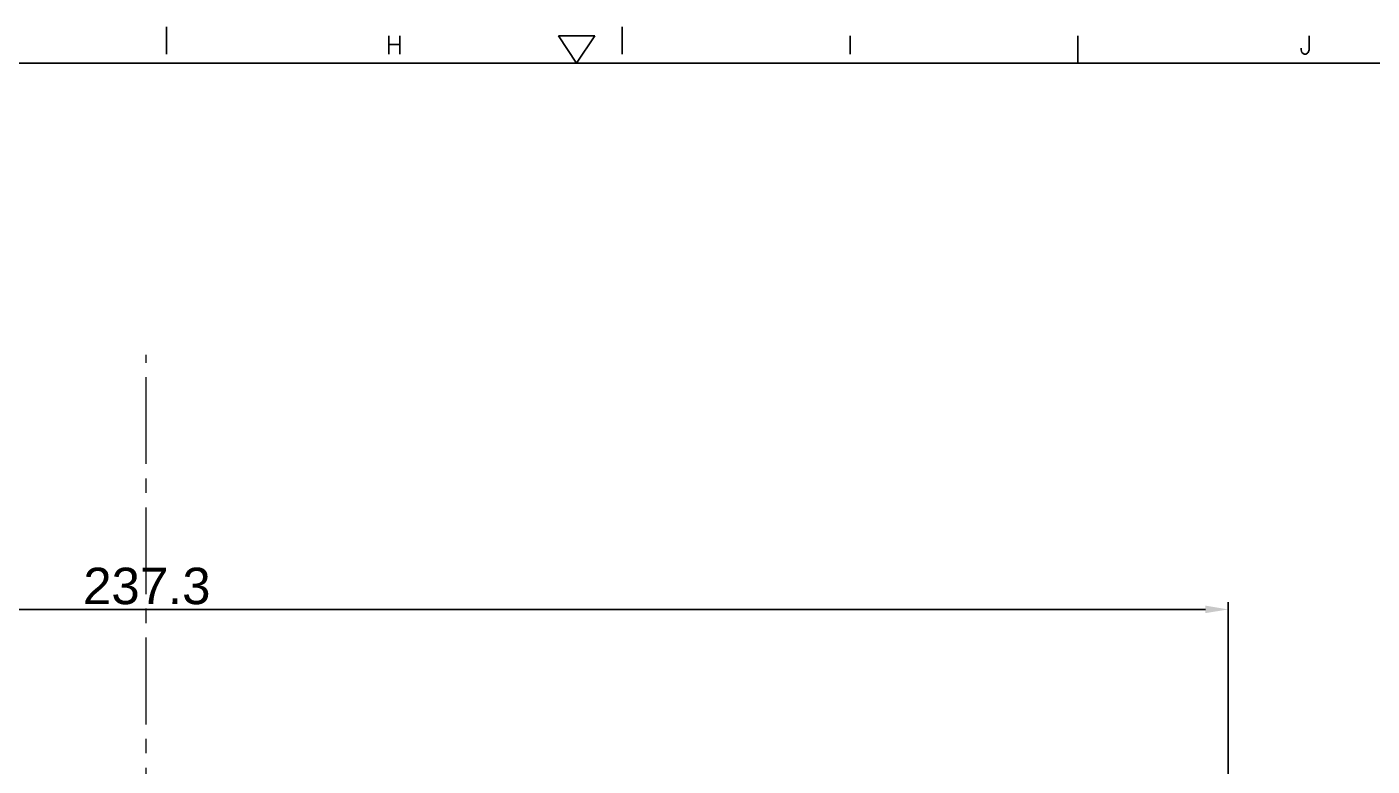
# Model space of a CAD drawing. Header units: millimetres. Extents: x -1493 to -686, y 1310 to 1867.
# Drawn here: x -1154.3 to -1006.8, y 1786.3 to 1867.4 of the extents above; entities that cross this region are included whole.
import ezdxf
from ezdxf.enums import TextEntityAlignment as Align

# ---------------------------------------------------------------- set-up
doc = ezdxf.new("R2010")
doc.units = ezdxf.units.MM
doc.header["$PDMODE"] = 3
doc.header["$PDSIZE"] = 1.5
doc.linetypes.add('CENTER', pattern=[17.8, 10.75, -2.35, 2.35, -2.35])
doc.linetypes.add('CENTER2', pattern=[28.575, 19.05, -3.175, 3.175, -3.175])
doc.layers.get('0').update_dxf_attribs({"linetype": 'CONTINUOUS'})
doc.layers.get('Defpoints').update_dxf_attribs({"linetype": 'CONTINUOUS'})
doc.layers.add('3', color=112, linetype='CENTER', lineweight=15)
doc.layers.add('Dim', color=1, linetype='CONTINUOUS')
doc.styles.add('OMI-1', font='arial.ttf', dxfattribs={"oblique": 1})
doc.styles.add('SIM', font='simplex')
doc.dimstyles.new('1', dxfattribs={"dimtxt": 4, "dimasz": 2.5, "dimexe": 0.8, "dimexo": 0.3, "dimgap": 0.5, "dimtad": 1, "dimtoh": 1, "dimdec": 1, "dimzin": 0, "dimdsep": 46, "dimtxsty": 'OMI-1', "dimcen": 0, "dimclrd": 256, "dimclre": 256, "dimclrt": 256, "dimadec": 0, "dimazin": 0, "dimtfac": 0.8, "dimtdec": 1, "dimtix": 1, "dimtmove": 0, "dimatfit": 3, "dimfxl": 1, "dimtolj": 1, "dimtzin": 0, "dimarcsym": 0})

# ---------------------------------------------------------------- blocks, each defined once
blk = doc.blocks.new('*D25')
at = {"layer": 'Defpoints', "color": 0, "transparency": 16777216}
for p in [(-1022.56, 1803.45), (-1259.86, 1773.49), (-1022.56, 1773.49)]:
    blk.add_point(p, dxfattribs=at)
at = {"layer": 'Dim', "lineweight": -2, "transparency": 16777216}
for p, q in [((-1259.86, 1773.79), (-1259.86, 1804.25)), ((-1257.36, 1803.45), (-1025.06, 1803.45)), ((-1022.56, 1773.79), (-1022.56, 1804.25))]:
    blk.add_line(p, q, dxfattribs=at)
at = {"layer": 'Dim', "transparency": 16777216}
for points in [[(-1257.36, 1803.87), (-1257.36, 1803.04), (-1259.86, 1803.45)], [(-1025.06, 1803.04), (-1025.06, 1803.87), (-1022.56, 1803.45)]]:
    blk.add_solid(points, dxfattribs=at)
at = {"layer": 'Dim', "transparency": 16777216, "insert": (-1141.21, 1806), "char_height": 4, "attachment_point": 5, "style": 'OMI-1'}
blk.add_mtext('\\A1;237.3', dxfattribs=at)

msp = doc.modelspace()

# ---------------------------------------------------------------- linework, layer by layer
for p, q in [((-1139.03, 1864.38), (-1139.03, 1867.38)), ((-1089.03, 1864.38), (-1089.03, 1867.38)), ((-1096.03, 1866.38), (-1094.03, 1863.38)), ((-1096.03, 1866.38), (-1092.03, 1866.38)), ((-1094.03, 1863.38), (-1092.03, 1866.38)), ((-1039.03, 1863.38), (-1039.03, 1866.38)), ((-689.03, 1863.38), (-1489.03, 1863.38))]:
    msp.add_line(p, q)
at = {"layer": '3', "linetype": 'CENTER2', "ltscale": 0.5}
msp.add_line((-1141.26, 1376.5), (-1141.26, 1831.38), dxfattribs=at)

# ---------------------------------------------------------------- texts
at = {"style": 'SIM'}
for s, p in [('H', (-1114.03, 1864.38)), ('I', (-1064.03, 1864.38)), ('J', (-1014.03, 1864.38))]:
    msp.add_text(s, height=2, dxfattribs=at).set_placement(p, align=Align.CENTER)

# ---------------------------------------------------------------- dimensions: what is measured, and where the dimension line sits
at = {"layer": 'Dim'}
dim = msp.add_linear_dim(base=(-1022.56, 1803.45), p1=(-1259.86, 1773.49), p2=(-1022.56, 1773.49), dimstyle='1', dxfattribs=at)
dim.commit()
dim.dimension.update_dxf_attribs({"geometry": '*D25', "text_midpoint": (-1141.21, 1806)})

doc.saveas('drawing.dxf')
